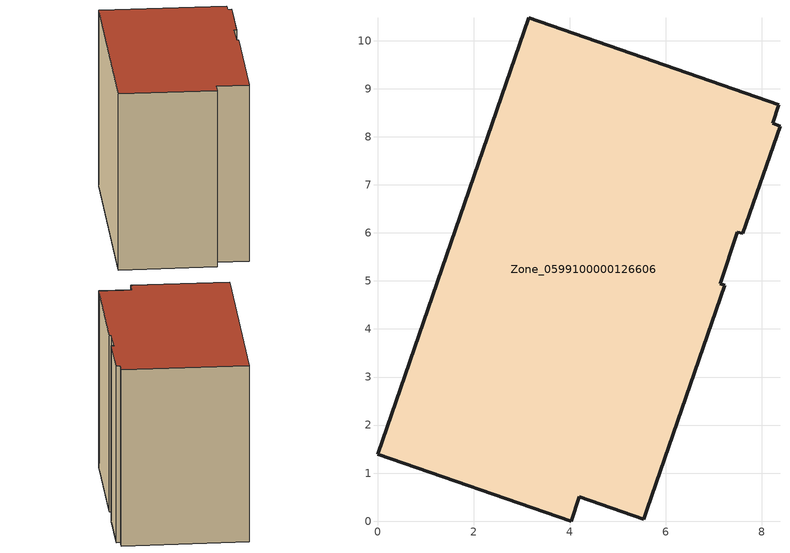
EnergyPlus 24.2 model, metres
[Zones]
Zone_0599100000126606
 floor ground (C_G): 4.03,0 0,1.4 3.15,10.47 8.35,8.67 8.22,8.28 8.38,8.22 7.6,5.99 7.49,6.01 7.14,4.94 7.23,4.91 5.62,0.26 5.58,0.14 5.54,0.04 4.2,0.51 z0
 wall outside (C_F): 0,1.4 4.03,0 4.2,0.51 5.54,0.04 5.58,0.14 5.62,0.26 7.23,4.91 7.14,4.94 7.49,6.01 7.6,5.99 8.38,8.22 8.22,8.28 8.35,8.67 3.15,10.47 0,1.4 z0:8.12
 roof outside (C_R): 8.38,8.22 8.22,8.28 8.35,8.67 3.15,10.47 0,1.4 4.03,0 4.2,0.51 5.54,0.04 5.58,0.14 5.62,0.26 7.23,4.91 7.14,4.94 7.49,6.01 7.6,5.99 z8.12
[BUILDING]
Pand.0599100000126606: North Axis=0; Terrain=City; Loads Convergence Tolerance Value=0.04; Temperature Convergence Tolerance Value=0.4; Solar Distribution=FullExterior; Maximum Number of Warmup Days=25; Minimum Number of Warmup Days=1
[Site:Location]
Rotterdam.The.Hague.AP_ZH_NLD Design_Conditions: Latitude=51.96; Longitude=4.45; Time Zone=1; Elevation=-4.5
[SITE:GROUNDTEMPERATURE:BUILDINGSURFACE]
18, 18, 18, 18, 18, 18, 18, 18, 18, 18, 18, 18
[MATERIAL] Thermal Absorptance=0.9; Solar Absorptance=0.7; Visible Absorptance=0.7
Name | Roughness | Thickness | Conductivity | Density | Specific Heat
G.TC.1992-2005 | MediumSmooth | 0.15 | 0.06 | 540 | 1210
F.TC.1992-2005 | Rough | 0.3 | 0.12 | 1920 | 840
R.TC.1992-2005 | MediumRough | 0.2 | 0.08 | 1500 | 1000
[CONSTRUCTION]
C_G: G.TC.1992-2005
C_F: F.TC.1992-2005
C_R: R.TC.1992-2005
[ZONE]
Zone_0599100000126606: Type=1; Multiplier=1; Ceiling Height=Autocalculate; Volume=Autocalculate; Floor Area=autocalculate; Part of Total Floor Area=Yes
[ZONEINFILTRATION:DESIGNFLOWRATE]
Infil_Zone_0599100000126606: Zone or ZoneList or Space or SpaceList=Zone_0599100000126606; Schedule=AlwaysOn; Design Flow Rate Calculation Method=Flow/Area; Flow Rate per Floor Area=0.0015; Constant Term Coefficient=1; Temperature Term Coefficient=0; Velocity Term Coefficient=0; Velocity Squared Term Coefficient=0
[HVACTEMPLATE:ZONE:IDEALLOADSAIRSYSTEM]
Zone_0599100000126606: Maximum Heating Supply Air Temperature=50; Minimum Cooling Supply Air Temperature=13; Maximum Heating Supply Air Humidity Ratio=0.0156; Minimum Cooling Supply Air Humidity Ratio=0.0077; Heating Limit=NoLimit; Cooling Limit=NoLimit; Dehumidification Control Type=ConstantSensibleHeatRatio; Cooling Sensible Heat Ratio=0.7; Dehumidification Setpoint=60; Humidification Control Type=None; Humidification Setpoint=30; Outdoor Air Method=None; Outdoor Air Flow Rate per Person=0.00944; Outdoor Air Flow Rate per Zone Floor Area=0; Outdoor Air Flow Rate per Zone=0; Demand Controlled Ventilation Type=None; Outdoor Air Economizer Type=NoEconomizer; Heat Recovery Type=None; Sensible Heat Recovery Effectiveness=0.7; Latent Heat Recovery Effectiveness=0.65
[ZONECONTROL:THERMOSTAT]
ThermostatControl_Zone_0599100000126606: Zone or ZoneList=Zone_0599100000126606; Control Type Schedule=DualSetpointControlType; Control 1=Thermostat_Zone_0599100000126606; Temperature Difference Between Cutout And Setpoint=0
[THERMOSTATSETPOINT:DUALSETPOINT]
Thermostat_Zone_0599100000126606: Heating Setpoint Temperature Schedule=HeatingSetpoint_Zone_0599100000126606; Cooling Setpoint Temperature Schedule=CoolingSetpoint_Zone_0599100000126606
[SCHEDULE:COMPACT]
HeatingSetpoint_Zone_0599100000126606: Through: 12/31, For: AllDays, Until: 24:00, 21
CoolingSetpoint_Zone_0599100000126606: Through: 12/31, For: AllDays, Until: 24:00, 24
DualSetpointControlType: Through: 12/31, For: AllDays, Until: 24:00, 4
AlwaysOn: Through: 12/31, For: AllDays, Until: 24:00, 1
